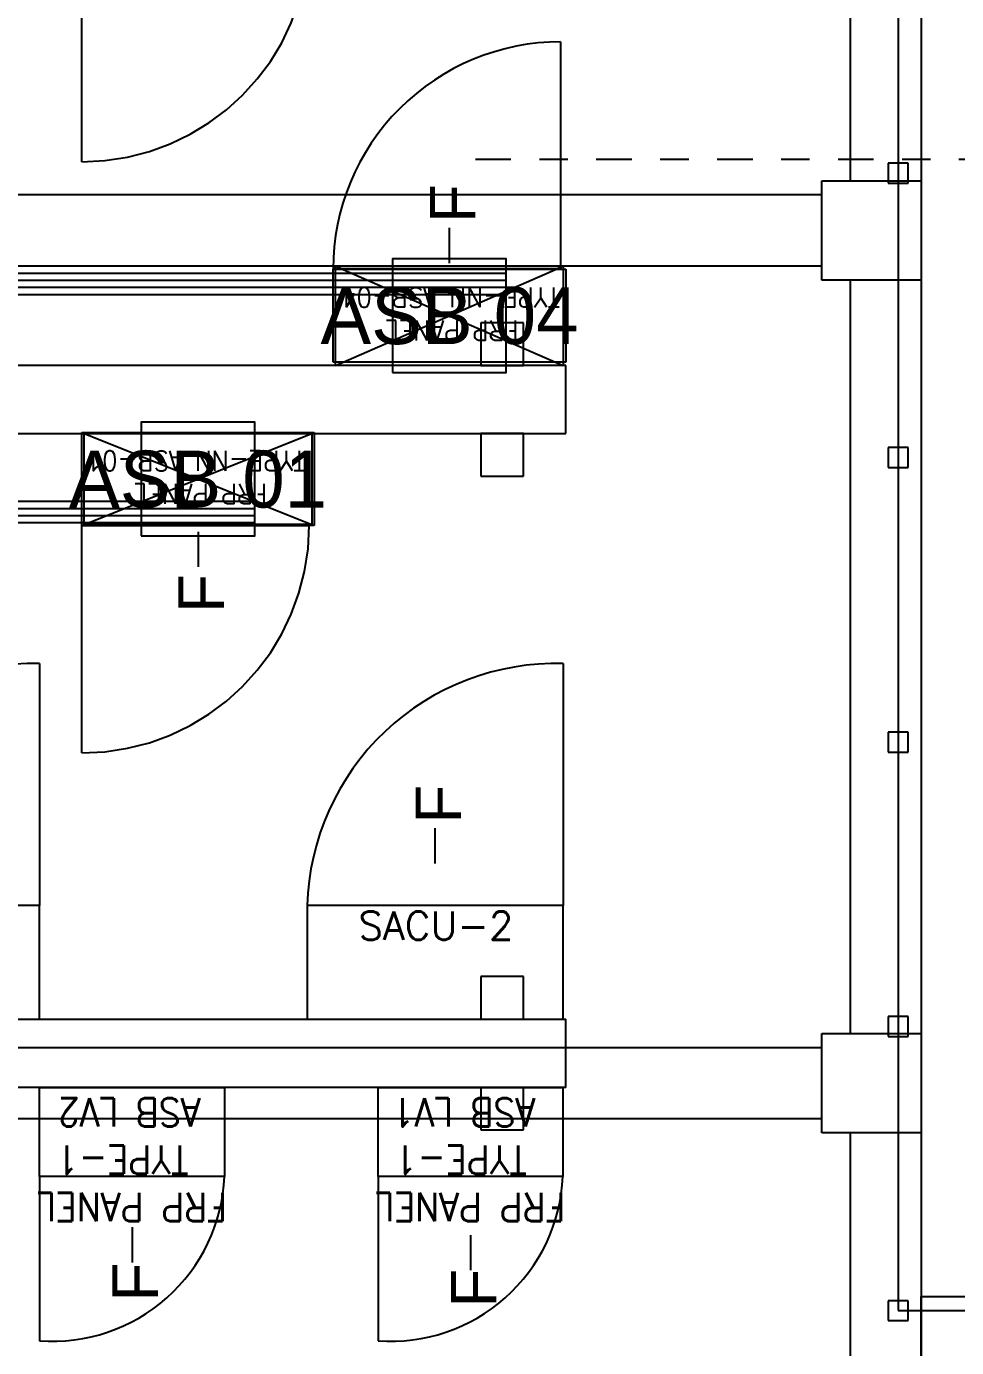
# Model space of a CAD drawing. Header units: metres. Extents: x 529718 to 530598, y 2673304 to 2673482.
# Drawn here: x 530170.789 to 530174.059, y 2673370.498 to 2673375.146 of the extents above; entities that cross this region are included whole.
import ezdxf
from ezdxf.enums import TextEntityAlignment as Align

# ---------------------------------------------------------------- set-up
doc = ezdxf.new("R2010")
doc.units = ezdxf.units.M
for name, pattern in [('CENTER', [2, 1.25, -0.25, 0.25, -0.25]), ('DASHED', [0.75, 0.5, -0.25]), ('HIDDEN', [0.375, 0.25, -0.125]), ('PHANTOM', [63.5, 31.75, -6.35, 6.35, -6.35, 6.35, -6.35])]:
    doc.linetypes.add(name, pattern=pattern)
for name, color, linetype in [('1', 5, 'Continuous'), ('IDT', 7, 'Continuous'), ('LT Cable(AG) INV to LT Panel BL-24', 2, 'Continuous')]:
    doc.layers.add(name, color=color, linetype=linetype)
doc.styles.add('Arial', font='arial.ttf')
doc.styles.add('RomanS', font='romans.shx')
doc.styles.get("Standard").update_dxf_attribs({"font": 'Adani Regular.ttf'})

# ---------------------------------------------------------------- blocks, each defined once
blk = doc.blocks.new('ASB')
at = {"layer": '1', "color": 5}
blk.add_lwpolyline([(-0.2, -0.2), (0.2, -0.2), (0.2, 0.2), (-0.2, 0.2)], close=True, dxfattribs=at)
at = {"layer": '1', "color": 7}
blk.add_attdef('ID', text='', height=0.2, dxfattribs=at).set_placement((0, 0), align=Align.MIDDLE_CENTER)
blk = doc.blocks.new('IDT')
at = {"layer": 'IDT', "color": 8}
for p, q in [((25.552, 15.4101), (25.552, 18.0601)), ((25.802, 15.4101), (25.802, 18.0601)), ((25.552, 17.4851), (25.552, 15.9851)), ((25.5981, 16.0703), (25.5981, 16.0003)), ((25.6681, 16.0703), (25.5981, 16.0703)), ((25.6681, 16.0003), (25.6681, 16.0703)), ((25.5981, 16.0003), (25.6681, 16.0003)), ((25.552, 15.9851), (22.802, 15.9851)), ((25.552, 15.0601), (25.552, 15.4101)), ((25.552, 15.4101), (25.902, 15.4101)), ((25.902, 15.4101), (25.902, 15.0601)), ((26.951, 15.3997), (26.951, 15.2497)), ((27.101, 15.3997), (26.951, 15.3997)), ((27.101, 15.2497), (27.101, 15.3997)), ((25.902, 15.3601), (29.552, 15.3601)), ((26.802, 15.2497), (32.6992, 15.2497)), ((26.951, 15.2497), (27.101, 15.2497)), ((25.902, 15.1101), (29.552, 15.1101)), ((25.902, 15.0601), (25.552, 15.0601)), ((25.552, 12.4101), (25.552, 15.0601)), ((25.5981, 15.0703), (25.5981, 15.0003)), ((25.6681, 15.0703), (25.5981, 15.0703)), ((25.6681, 15.0003), (25.6681, 15.0703)), ((25.802, 12.4101), (25.802, 15.0601)), ((25.5981, 15.0003), (25.6681, 15.0003)), ((32.6992, 15.0097), (26.802, 15.0097)), ((26.951, 15.0097), (26.951, 14.8597)), ((27.101, 15.0097), (26.951, 15.0097)), ((27.101, 14.8597), (27.101, 15.0097)), ((26.951, 14.8597), (27.101, 14.8597)), ((25.5981, 14.0703), (25.5981, 14.0003)), ((25.6681, 14.0703), (25.5981, 14.0703)), ((25.6681, 14.0003), (25.6681, 14.0703)), ((25.5981, 14.0003), (25.6681, 14.0003)), ((27.686, 13.2732), (28.504, 13.2732)), ((27.686, 12.9462), (27.686, 13.2732)), ((27.695, 12.9497), (27.695, 13.2697)), ((27.695, 13.2697), (28.495, 13.2697)), ((28.495, 13.2697), (27.695, 12.9497)), ((28.495, 12.9497), (27.695, 13.2697)), ((28.495, 13.2697), (28.495, 12.9497)), ((28.504, 13.2732), (28.504, 12.9462)), ((25.5981, 13.0685), (25.5981, 12.9985)), ((25.6681, 13.0685), (25.5981, 13.0685)), ((25.6681, 12.9985), (25.6681, 13.0685)), ((26.951, 13.0997), (26.951, 12.9497)), ((27.101, 13.0997), (26.951, 13.0997)), ((27.101, 12.9497), (27.101, 13.0997)), ((25.5981, 12.9985), (25.6681, 12.9985)), ((32.6992, 12.9497), (26.802, 12.9497)), ((26.951, 12.9497), (27.101, 12.9497)), ((28.504, 12.9462), (27.686, 12.9462)), ((28.495, 12.9497), (27.695, 12.9497)), ((26.802, 12.7097), (32.6992, 12.7097)), ((26.802, 12.6984), (27.62, 12.6984)), ((26.802, 12.3714), (26.802, 12.6984)), ((26.811, 12.3601), (26.811, 12.7097)), ((26.811, 12.7097), (27.611, 12.7097)), ((27.611, 12.7097), (26.811, 12.3601)), ((27.611, 12.3601), (26.811, 12.7097)), ((26.951, 12.7097), (26.951, 12.5597)), ((27.101, 12.7097), (26.951, 12.7097)), ((27.101, 12.5597), (27.101, 12.7097)), ((27.611, 12.7097), (27.611, 12.3601)), ((27.62, 12.6984), (27.62, 12.3714)), ((26.951, 12.5597), (27.101, 12.5597)), ((25.552, 12.0601), (25.552, 12.4101)), ((25.552, 12.4101), (25.902, 12.4101)), ((25.902, 12.4101), (25.902, 12.0601)), ((27.62, 12.3714), (26.802, 12.3714)), ((25.902, 12.3601), (29.552, 12.3601)), ((27.611, 12.3601), (26.811, 12.3601)), ((25.902, 12.1101), (29.552, 12.1101)), ((25.902, 12.0601), (25.552, 12.0601)), ((25.552, 9.4101), (25.552, 12.0601)), ((25.5981, 12.0685), (25.5981, 11.9985)), ((25.6681, 12.0685), (25.5981, 12.0685)), ((25.6681, 11.9985), (25.6681, 12.0685)), ((25.802, 9.4101), (25.802, 12.0601)), ((25.5981, 11.9985), (25.6681, 11.9985))]:
    blk.add_line(p, q, dxfattribs=at)
at = {"layer": 'IDT', "color": 8, "linetype": 'DASHED', "ltscale": 5}
for p, q in [((27.462, 15.5637), (27.462, 16.1417)), ((28.652, 15.5637), (28.652, 16.1417)), ((26.811, 13.7589), (26.811, 14.6097)), ((26.811, 14.6097), (27.711, 14.6097)), ((28.652, 13.7589), (28.652, 14.6097)), ((28.652, 14.6097), (29.552, 14.6097)), ((28.504, 14.0732), (28.504, 13.2732)), ((28.4602, 13.2732), (27.704, 13.2732)), ((28.504, 13.2732), (28.4602, 13.2732)), ((26.82, 11.5714), (26.82, 12.3714)), ((26.82, 12.3714), (26.8639, 12.3714)), ((26.8639, 12.3714), (27.62, 12.3714)), ((28.504, 11.9932), (28.504, 11.1932))]:
    blk.add_line(p, q, dxfattribs=at)
at = {"layer": 'IDT', "color": 8, "linetype": 'PHANTOM', "ltscale": 0.25}
for p, q in [((25.6331, 16.0353), (22.892, 16.0353)), ((25.6331, 9.1603), (25.6331, 16.0353))]:
    blk.add_line(p, q, dxfattribs=at)
at = {"layer": 'IDT', "color": 7}
for p, q in [((27.137, 15.8206), (27.137, 15.8931)), ((28.327, 15.7932), (28.327, 15.8658)), ((27.137, 15.7694), (27.137, 15.8206)), ((28.327, 15.7421), (28.327, 15.7932)), ((26.812, 15.5637), (27.462, 15.5637)), ((26.812, 15.2497), (26.812, 15.5637)), ((27.462, 15.5637), (27.462, 15.2497)), ((28.002, 15.5637), (28.652, 15.5637)), ((28.002, 15.2497), (28.002, 15.5637)), ((28.652, 15.5637), (28.652, 15.2497)), ((27.462, 15.2497), (26.812, 15.2497)), ((28.652, 15.2497), (28.002, 15.2497)), ((27.711, 15.0097), (26.811, 15.0097)), ((26.811, 15.0097), (26.811, 14.6097)), ((27.711, 14.6097), (27.711, 15.0097)), ((29.552, 15.0097), (28.652, 15.0097)), ((28.652, 15.0097), (28.652, 14.6097)), ((26.811, 14.6097), (27.711, 14.6097)), ((28.652, 14.6097), (29.552, 14.6097)), ((27.261, 14.4621), (27.261, 14.4109)), ((27.261, 14.4109), (27.261, 14.3384)), ((28.095, 13.3458), (28.095, 13.4183)), ((28.095, 13.2947), (28.095, 13.3458)), ((27.686, 13.2732), (28.504, 13.2732)), ((27.686, 12.9462), (27.686, 13.2732)), ((28.504, 13.2732), (28.504, 12.9462)), ((28.504, 12.9462), (27.686, 12.9462)), ((26.802, 12.6984), (27.62, 12.6984)), ((26.802, 12.3714), (26.802, 12.6984)), ((27.62, 12.6984), (27.62, 12.3714)), ((27.62, 12.3714), (26.802, 12.3714)), ((27.211, 12.3497), (27.211, 12.2985)), ((27.211, 12.2985), (27.211, 12.226))]:
    blk.add_line(p, q, dxfattribs=at)
at = {"layer": 'IDT', "color": 8, "linetype": 'HIDDEN', "ltscale": 2.5}
for p, q in [((26.802, 15.2497), (26.802, 15.0097)), ((26.802, 12.9497), (26.802, 12.7097))]:
    blk.add_line(p, q, dxfattribs=at)
at = {"layer": 'IDT', "color": 8, "linetype": 'CENTER', "ltscale": 0.1}
blk.add_line((12.5447, 11.9854), (27.1642, 11.9854), dxfattribs=at)
at = {"layer": 'IDT', "color": 8, "linetype": 'DASHED', "ltscale": 5}
for centre, radius, start, end in [((27.4175, 15.5373), 0.606, 85.7856, 177.5034), ((28.6075, 15.5373), 0.606, 85.7856, 177.5034), ((26.8361, 14.6339), 0.8753, 268.3615, 358.4192), ((28.6771, 14.6339), 0.8753, 268.3615, 358.4192), ((28.504, 13.2732), 0.8, 90, 180), ((26.82, 12.3714), 0.8, 270, 0), ((28.504, 11.1932), 0.8, 90, 180)]:
    blk.add_arc(centre, radius, start, end, dxfattribs=at)
at = {"layer": 'IDT', "color": 7, "style": 'Arial'}
for p in [(27.0458, 16.0245), (28.2358, 16.0028), (27.1698, 14.3212), (28.0038, 13.5801), (27.1198, 12.2089)]:
    blk.add_text('F', height=0.16, rotation=270, dxfattribs=at).set_placement(p)
at = {"layer": 'IDT', "color": 7, "style": 'RomanS', "width": 0.9}
for s, height, p in [('FRP PANEL', 0.1, (26.8034, 15.6209)), ('FRP PANEL', 0.1, (27.9934, 15.6209)), ('TYPE-1', 0.1, (26.9382, 15.4542)), ('TYPE-1', 0.1, (28.1282, 15.4542)), ('ASB LV1', 0.1, (26.9092, 15.2876)), ('ASB LV2', 0.1, (28.0864, 15.2876)), ('FRP PANEL', 0.07, (27.8518, 13.1269)), ('TYPE-NN ASB-01', 0.07, (27.7167, 13.0102)), ('FRP PANEL', 0.07, (26.9678, 12.5521)), ('TYPE-NN ASB-04', 0.07, (26.8222, 12.4354))]:
    blk.add_text(s, height=height, dxfattribs=at).set_placement(p)
at = {"layer": 'IDT', "color": 7, "ltscale": 0.1, "style": 'RomanS'}
blk.add_text('SACU-2', height=0.1, rotation=180, dxfattribs=at).set_placement((27.5305, 14.7306))

msp = doc.modelspace()

# ---------------------------------------------------------------- linework, layer by layer
at = {"layer": 'LT Cable(AG) INV to LT Panel BL-24'}
for points in [[(530172.4763, 2673374.2768), (530167.1634, 2673374.2768, -0.123971), (530166.7372, 2673374.3841), (530165.4663, 2673375.0675, 0.123971), (530165.0401, 2673375.1749), (530157.7711, 2673375.1749, 0.080615), (530157.4865, 2673375.1287), (530143.9739, 2673370.6243, -0.298451), (530143.0201, 2673370.8763), (530142.8093, 2673371.1107), (530142.8093, 2673375.6372, 0.414214), (530141.9093, 2673376.5372), (529920.1896, 2673376.5372, -0.414214), (529919.2896, 2673377.4372), (529919.2896, 2673377.6898)], [(530172.4763, 2673374.2518), (530167.1634, 2673374.2518, -0.123971), (530166.7372, 2673374.3591), (530165.4663, 2673375.0425, 0.123971), (530165.0401, 2673375.1499), (530157.7752, 2673375.1499, 0.080615), (530157.4906, 2673375.1037), (530143.9663, 2673370.5954, -0.298451), (530143.0125, 2673370.8474), (530142.7843, 2673371.1012), (530142.7843, 2673375.6122, 0.414214), (530141.8843, 2673376.5122), (530017.3656, 2673376.5122, -0.414214), (530016.4656, 2673377.4122), (530016.4656, 2673377.6898)], [(530172.4763, 2673374.2268), (530167.1634, 2673374.2268, -0.123971), (530166.7372, 2673374.3341), (530165.4663, 2673375.0175, 0.123971), (530165.0401, 2673375.1249), (530157.7792, 2673375.1249, 0.080615), (530157.4946, 2673375.0787), (530143.9587, 2673370.5665, -0.298451), (530143.0049, 2673370.8185), (530142.9901, 2673370.8349, -0.185179), (530142.7593, 2673371.4367), (530142.7593, 2673375.5872, 0.414214), (530141.8593, 2673376.4872), (530114.5416, 2673376.4872, -0.414214), (530113.6416, 2673377.3872), (530113.6416, 2673377.6898)], [(530172.4763, 2673374.2018), (530167.1634, 2673374.2018, -0.123971), (530166.7372, 2673374.3091), (530165.4663, 2673374.9925, 0.123971), (530165.0401, 2673375.0999), (530157.7833, 2673375.0999, 0.080615), (530157.4987, 2673375.0537), (530143.5213, 2673370.3943, 0.086843), (530143.2482, 2673370.2469), (530143.0266, 2673370.072, 0.229541), (530142.6843, 2673369.3656), (530142.6843, 2673347.3622, -0.414214), (530141.7843, 2673346.4622), (529823.0136, 2673346.4622, -0.414214), (529822.1136, 2673347.3622), (529822.1136, 2673347.6898)]]:
    msp.add_lwpolyline(points, format="xyb", dxfattribs=at)
at = {"layer": 'LT Cable(AG) INV to LT Panel BL-24', "color": 5}
for points in [[(530171.5923, 2673373.4489), (530167.1468, 2673373.4489, 0.05673), (530166.9445, 2673373.4259), (530165.3705, 2673373.0629, -0.05673), (530165.1683, 2673373.0398), (530161.5038, 2673373.0398, 0.414214), (530160.6038, 2673372.1398), (530160.6038, 2673348.3687, 0.013617), (530160.6051, 2673348.3197), (530160.6344, 2673347.7827, -0.013617), (530160.6357, 2673347.7337), (530160.6357, 2673347.4497, 0.414214), (530161.5357, 2673346.5497), (530209.9978, 2673346.5497, 0.414214), (530210.8978, 2673347.4497), (530210.8978, 2673375.6497, -0.414214), (530211.7978, 2673376.5497), (530433.285, 2673376.5497, 0.414214), (530434.185, 2673377.4497), (530434.185, 2673377.6898)], [(530171.5923, 2673373.4239), (530167.1468, 2673373.4239, 0.05673), (530166.9445, 2673373.4009), (530165.3705, 2673373.0379, -0.05673), (530165.1683, 2673373.0148), (530161.5288, 2673373.0148, 0.414214), (530160.6288, 2673372.1148), (530160.6288, 2673348.3694, 0.013617), (530160.6301, 2673348.3204), (530160.6594, 2673347.7834, -0.013617), (530160.6607, 2673347.7344), (530160.6607, 2673347.4747, 0.414214), (530161.5607, 2673346.5747), (530209.9728, 2673346.5747, 0.414214), (530210.8728, 2673347.4747), (530210.8728, 2673375.6747, -0.414214), (530211.7728, 2673376.5747), (530336.109, 2673376.5747, 0.414214), (530337.009, 2673377.4747), (530337.009, 2673377.6898)], [(530171.5923, 2673373.3989), (530167.1468, 2673373.3989, 0.05673), (530166.9445, 2673373.3759), (530165.3705, 2673373.0129, -0.05673), (530165.1683, 2673372.9898), (530161.5538, 2673372.9898, 0.414214), (530160.6538, 2673372.0898), (530160.6538, 2673348.3701, 0.013617), (530160.6551, 2673348.3211), (530160.6844, 2673347.7841, -0.013617), (530160.6857, 2673347.7351), (530160.6857, 2673347.4997, 0.414214), (530161.5857, 2673346.5997), (530209.9478, 2673346.5997, 0.414214), (530210.8478, 2673347.4997), (530210.8478, 2673375.6997, -0.414214), (530211.7478, 2673376.5997), (530238.933, 2673376.5997, 0.414214), (530239.833, 2673377.4997), (530239.833, 2673377.6898)], [(530171.5923, 2673373.4739), (530167.1468, 2673373.4739, 0.05673), (530166.9445, 2673373.4509), (530165.3705, 2673373.0879, -0.05673), (530165.1683, 2673373.0648), (530161.4788, 2673373.0648, 0.414214), (530160.5788, 2673372.1648), (530160.5788, 2673348.368, 0.013617), (530160.5801, 2673348.3191), (530160.6094, 2673347.782, -0.013617), (530160.6107, 2673347.733), (530160.6107, 2673347.4247, 0.414214), (530161.5107, 2673346.5247), (530271.325, 2673346.5247, 0.414214), (530272.225, 2673347.4247), (530272.225, 2673347.6898)]]:
    msp.add_lwpolyline(points, format="xyb", dxfattribs=at)

# ---------------------------------------------------------------- block references
at = {"layer": '1'}
for p, values in [((530172.2763, 2673374.1281), {'ID': 'ASB 04'}), ((530171.3923, 2673373.5533), {'ID': 'ASB 01'})]:
    msp.add_blockref('ASB', p, dxfattribs=at).add_auto_attribs(values)
at = {"layer": 'IDT', "color": 8, "rotation": 180}
msp.add_blockref('IDT', (530199.4873, 2673386.663), dxfattribs=at)

doc.saveas('drawing.dxf')
